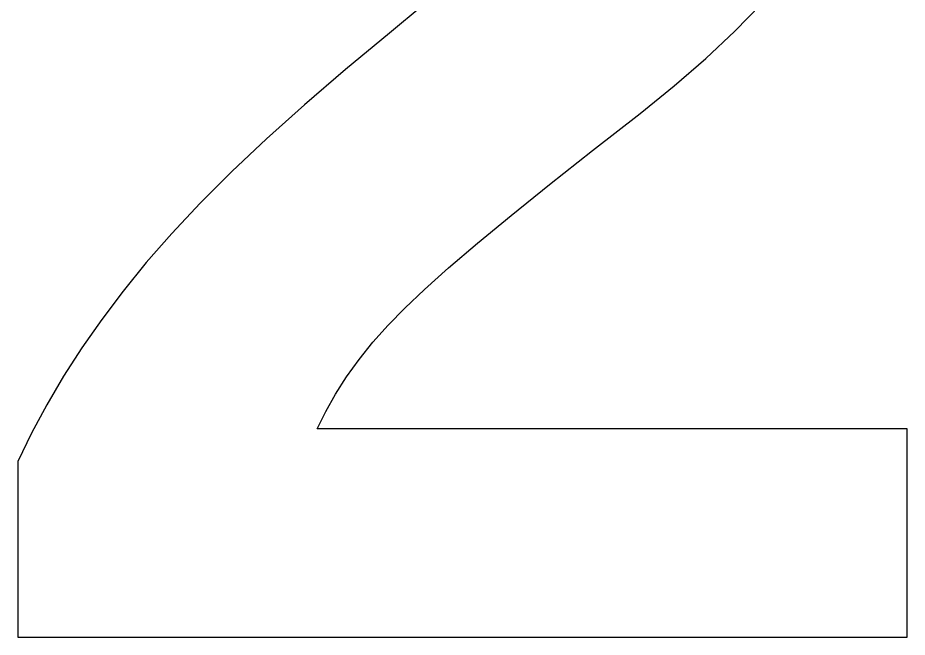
# Model space of a CAD drawing. Header units: metres. Extents: x -97 to 97, y -190 to 7.
# Drawn here: x -67.6 to 72.1, y -189.7 to -92.3 of the extents above; entities that cross this region are included whole.
import ezdxf

# ---------------------------------------------------------------- set-up
doc = ezdxf.new("R2010")
doc.units = ezdxf.units.M

msp = doc.modelspace()

# ---------------------------------------------------------------- linework, layer by layer
for p, q in [((-3.92357, -90.337), (-9.23106, -94.7104)), ((45.0289, -94.4163), (49.1895, -90.1545)), ((-9.23106, -94.7104), (-16.1542, -100.445)), ((40.472, -98.6985), (45.0289, -94.4163)), ((35.5189, -103.001), (40.472, -98.6985)), ((-16.1542, -100.445), (-22.5885, -105.985)), ((30.1696, -107.324), (35.5189, -103.001)), ((-22.5885, -105.985), (-28.534, -111.332)), ((22.6809, -113.155), (30.1696, -107.324)), ((-28.534, -111.332), (-33.9906, -116.484)), ((15.9269, -118.5), (22.6809, -113.155)), ((-33.9906, -116.484), (-38.9585, -121.443)), ((9.90753, -123.359), (15.9269, -118.5)), ((-38.9585, -121.443), (-43.4376, -126.208)), ((4.62282, -127.733), (9.90753, -123.359)), ((-43.4376, -126.208), (-47.4279, -130.78)), ((0.072754, -131.62), (4.62282, -127.733)), ((-47.4279, -130.78), (-51.0503, -135.253)), ((-3.74263, -135.022), (0.072754, -131.62)), ((-51.0503, -135.253), (-54.4269, -139.723)), ((-6.82338, -137.938), (-3.74263, -135.022)), ((-9.42918, -140.616), (-6.82338, -137.938)), ((-54.4269, -139.723), (-57.5578, -144.19)), ((-11.821, -143.306), (-9.42918, -140.616)), ((-13.9987, -146.007), (-11.821, -143.306)), ((-57.5578, -144.19), (-60.4429, -148.655)), ((-15.9624, -148.72), (-13.9987, -146.007)), ((-60.4429, -148.655), (-63.0822, -153.116)), ((-17.7121, -151.444), (-15.9624, -148.72)), ((-19.2477, -154.18), (-17.7121, -151.444)), ((-63.0822, -153.116), (-65.4758, -157.575)), ((-20.5693, -156.928), (-19.2477, -154.18)), ((-65.4758, -157.575), (-67.6236, -162.031)), ((72.1201, -156.928), (-20.5693, -156.928)), ((72.1201, -189.667), (72.1201, -156.928)), ((-67.6236, -162.031), (-67.6236, -189.667)), ((-67.6236, -189.667), (72.1201, -189.667))]:
    msp.add_line(p, q)

doc.saveas('drawing.dxf')
